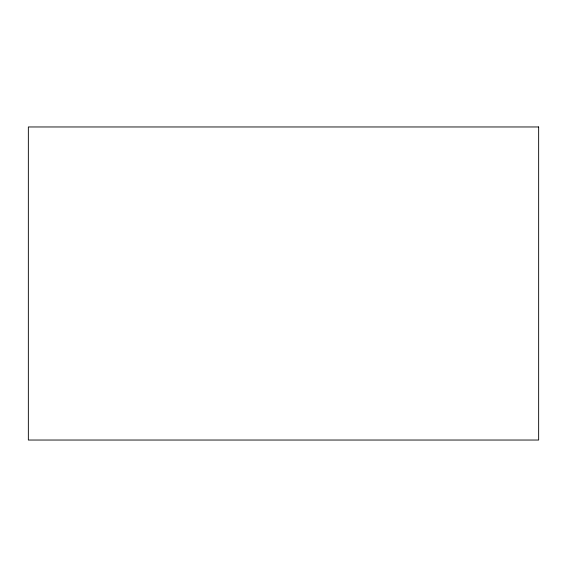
<?xml version="1.0" encoding="UTF-8"?>
<svg xmlns="http://www.w3.org/2000/svg" width="567" height="567" viewBox="0 0 567 567"><rect width="100%" height="100%" fill="white"/><g stroke="black" fill="none" stroke-linecap="round" stroke-linejoin="round"><path stroke-width="0.85" d="M538.65 126.965L28.35 126.965L28.35 440.035L538.65 440.035L538.65 126.965"/></g></svg>
